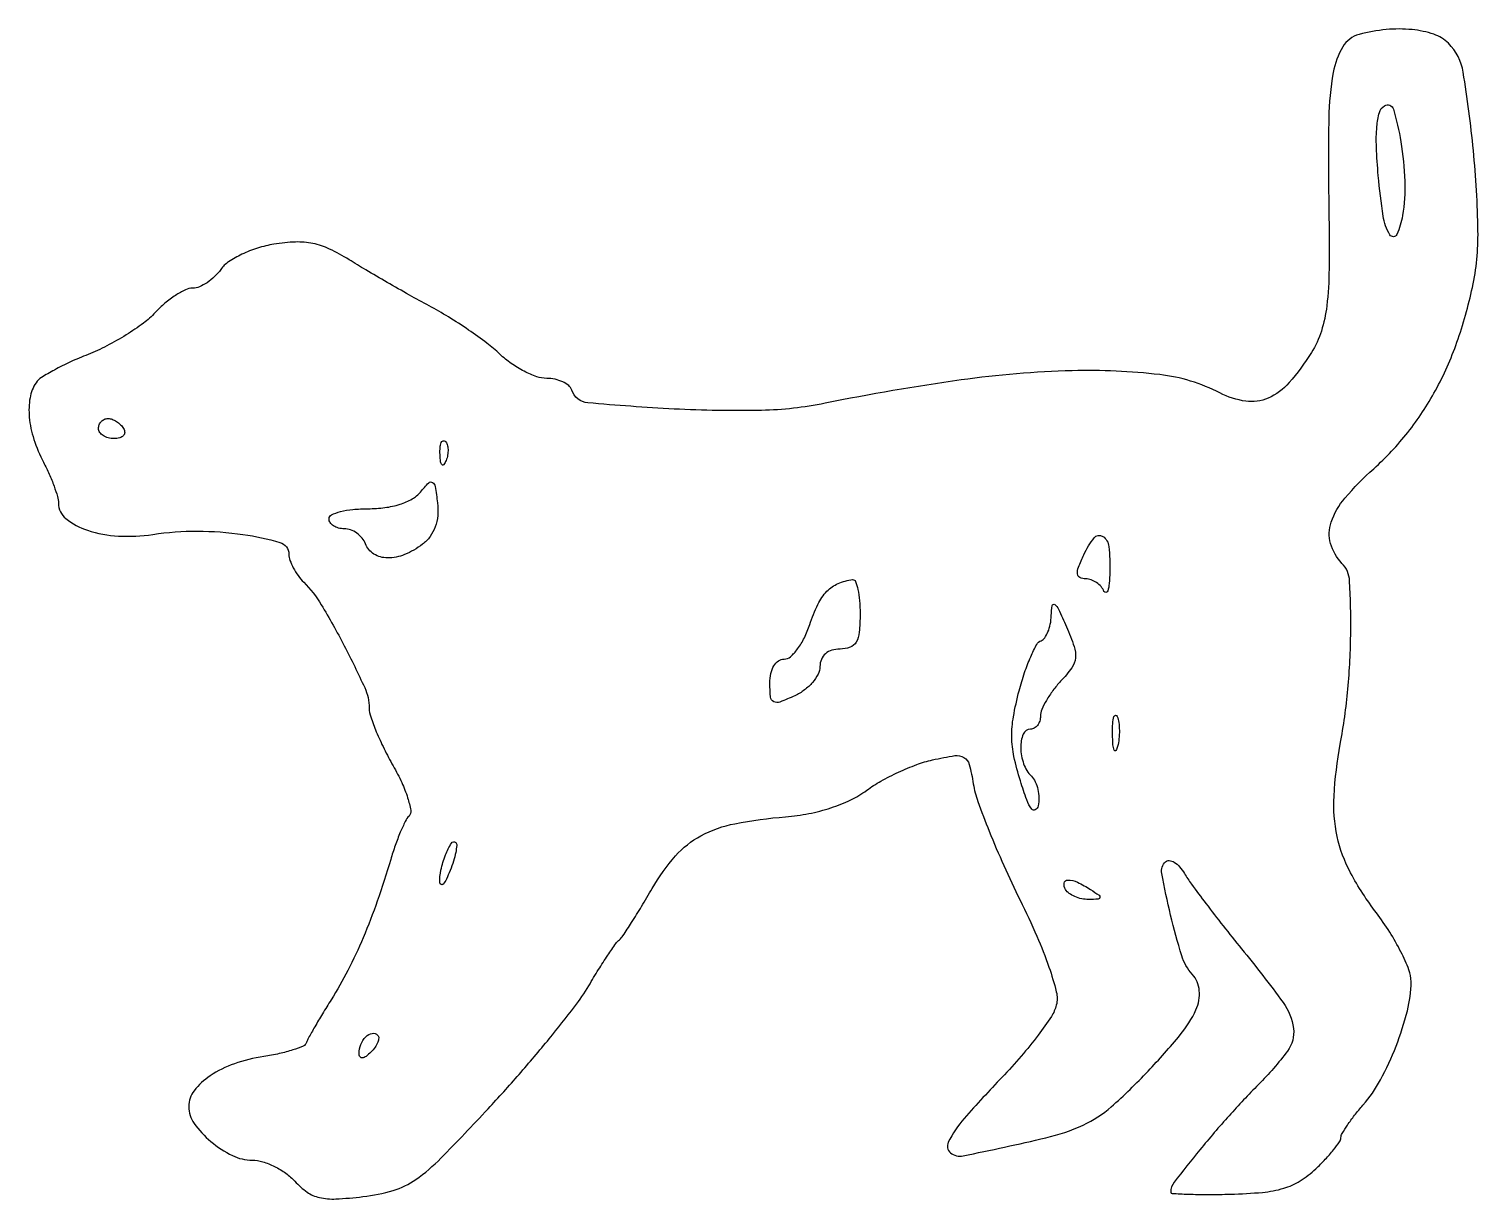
# Model space of a CAD drawing. Extents: x 0 to 145, y 0 to 117.
import ezdxf

# ---------------------------------------------------------------- set-up
doc = ezdxf.new("R2010")
doc.units = 0

msp = doc.modelspace()

# ---------------------------------------------------------------- linework, layer by layer
for points in [[(132.796988, 116.319723, 0.198409), (131.171039, 115.085934, 0.087991), (130.219036, 112.513251, 0.040773), (129.773296, 107.950658, 0.007702), (129.769282, 99.575379, -0.005331), (129.79765, 92.921475, -0.027259), (129.572728, 89.232963, -0.049088), (129.029851, 86.729023, -0.061519), (128.030433, 84.575379, -0.039896), (125.813709, 81.580094, -0.109934), (123.71117, 80.031129, -0.140488), (121.479822, 79.72395, -0.083923), (118.909915, 80.546585, 0.09088), (112.899744, 82.379352, 0.035233), (104.172707, 82.766099, 0.028362), (93.069305, 81.843976, 0.015179), (79.5, 79.515798, -0.044936), (73.148553, 78.811321, -0.018236), (64.436676, 78.949123, -0.009661), (55.825999, 79.566751, -0.297901), (54.220419, 80.838742, 0.1389), (53.917651, 81.283408, 0.065589), (53.326655, 81.65888, 0.057467), (52.557919, 81.913793, 0.05139), (51.721386, 82, -0.084671), (50.731327, 82.168869, -0.034983), (49.479374, 82.709758, -0.033345), (48.188124, 83.491545, -0.03663), (47.054719, 84.416196, 0.027508), (45.760102, 85.512264, 0.011941), (43.928574, 86.82994, 0.011775), (41.909994, 88.141585, 0.015342), (40, 89.240241, -0.004617), (38.021784, 90.322356, -0.003155), (35.79375, 91.586516, -0.00318), (33.661271, 92.832439, -0.006419), (32, 93.846325, 0.03003), (30.060599, 94.907738, 0.059392), (28.398555, 95.462346, 0.060034), (26.664511, 95.607479, 0.031323), (24.503403, 95.39272, 0.036138), (22.877352, 95.005262, 0.034396), (21.295963, 94.382916, 0.036332), (19.978053, 93.634748, 0.092973), (19.196699, 92.87044, -0.04814), (18.585097, 92.154867, -0.044687), (17.833442, 91.549442, -0.047721), (17.061384, 91.134281, -0.099832), (16.395547, 91, 0.110606), (15.670307, 90.837581, 0.033747), (14.681827, 90.287125, 0.03195), (13.626041, 89.50195, 0.030024), (12.655413, 88.573192, -0.045975), (11.479977, 87.518089, -0.020466), (9.758877, 86.343922, -0.020054), (7.822961, 85.241491, -0.025575), (5.953161, 84.392047, 0.013898), (4.194311, 83.642028, 0.016877), (2.592302, 82.83907, 0.015566), (1.302616, 82.08428, 0.102348), (0.765313, 81.568854, 0.109908), (0.160791, 80.069517, 0.064448), (0.091609, 78.1271, 0.055293), (0.54715, 75.920546, 0.041691), (1.506161, 73.635693, -0.015707), (2.07799, 72.449845, -0.016753), (2.561185, 71.255367, -0.016552), (2.906874, 70.204466, -0.071294), (3, 69.554673, 0.229746), (3.746142, 68.016543, 0.087147), (5.903788, 66.855589, 0.066533), (8.985879, 66.272718, 0.050765), (12.419089, 66.435596, -0.03773), (16.875303, 66.763386, -0.035667), (21.41625, 66.429922, -0.033268), (25.108795, 65.638561, -0.335046), (26, 64.457885, 0.084907), (26.104202, 63.848689, 0.037023), (26.43445, 63.094696, 0.035265), (26.913008, 62.326862, 0.039408), (27.478979, 61.663878, -0.061444), (29.228499, 59.422002, -0.015097), (31.514126, 55.333322, -0.012653), (33.558379, 51.146808, -0.105744), (34.012045, 49.101061, 0.080509), (34.160149, 48.228834, 0.016126), (34.719245, 46.74848, 0.01666), (35.491198, 45.050433, 0.014865), (36.402619, 43.340574, -0.021705), (37.255718, 41.686017, -0.031615), (37.848148, 40.156061, -0.032502), (38.154553, 38.910719, -0.238226), (37.983505, 38.340574, 0.076005), (37.612474, 37.806851, 0.014195), (37.116924, 36.718794, 0.014907), (36.607286, 35.401596, 0.013137), (36.153537, 34, -0.012169), (34.821911, 29.859366, -0.016476), (33.406487, 26.19311, -0.018058), (31.879488, 22.928405, -0.022075), (30.211517, 20, 0.004241), (29.348504, 18.603116, 0.005419), (28.578326, 17.300887, 0.004256), (27.954905, 16.198668, 0.044999), (27.746109, 15.726424, -0.214138), (27.435391, 15.391728, -0.021457), (26.388502, 15.000395, -0.023947), (25.040495, 14.631773, -0.016752), (23.492141, 14.341137, 0.045182), (20.55523, 13.61511, 0.063956), (18.145345, 12.419963, 0.080341), (16.546351, 10.934918, 0.167025), (16, 9.345012, 0.157516), (16.541232, 7.669615, 0.061529), (18.214589, 5.865561, 0.06035), (20.354726, 4.464914, 0.115245), (22.345012, 4, -0.073348), (23.381741, 3.847093, -0.041928), (24.560768, 3.380713, -0.04084), (25.693187, 2.698644, -0.05311), (26.595012, 1.891789, 0.0565), (27.81133, 0.818279, 0.097288), (29.042527, 0.273966, 0.068243), (30.679922, 0.13276, 0.016837), (33.374402, 0.359408, 0.043014), (36.410479, 0.986121, 0.080715), (38.660384, 2.074667, 0.045942), (41.174044, 4.207063, 0.006468), (45.874402, 9.127558, 0.008028), (48.971703, 12.564058, 0.007911), (51.972532, 16.11484, 0.007816), (54.502596, 19.307029, 0.029823), (55.925707, 21.409939, -0.005447), (56.900176, 23.012957, -0.007272), (57.821664, 24.44542, -0.005287), (58.620754, 25.621604, -0.071776), (58.973719, 26, 0.076151), (59.330468, 26.389188, 0.004674), (60.195703, 27.708149, 0.006863), (61.194102, 29.309478, 0.005024), (62.259789, 31.112847, -0.049124), (64.583042, 34.354384, -0.089684), (67.122232, 36.37386, -0.075962), (70.499484, 37.573695, -0.027319), (75.568335, 38.262719, 0.02831), (77.884852, 38.582282, 0.030512), (80.091895, 39.156879, 0.032539), (82.060286, 39.944796, 0.047744), (83.657283, 40.90474, -0.031506), (85.071637, 41.818591, -0.019534), (86.83379, 42.717242, -0.019572), (88.650219, 43.471107, -0.033119), (90.229212, 43.938927, -0.016795), (92.458618, 44.363614, -0.173332), (93.3639, 44.190821, -0.198928), (93.8892, 43.494359, -0.023155), (94.299126, 41.544129, 0.045993), (94.750229, 39.797856, 0.009461), (95.882864, 36.821659, 0.009879), (97.337627, 33.402955, 0.009152), (98.962329, 29.955284, -0.011511), (100.646928, 26.336338, -0.020122), (101.849944, 23.256684, -0.02135), (102.58014, 20.805048, -0.123798), (102.580727, 19.465621, -0.084843), (102.089714, 18.351732, -0.015157), (100.773684, 16.487814, -0.01599), (99.077368, 14.377503, -0.01383), (97.168018, 12.272524, 0.010733), (93.401299, 8.171209, 0.065298), (91.799281, 5.783831, 0.348602), (92.021456, 4.742704, 0.226663), (93.27664, 4.430344, 0.006471), (101.535638, 6.23246, 0.050441), (105.260401, 7.502347, 0.074033), (108.060443, 9.325524, 0.022096), (111.733286, 12.88088, 0.016288), (114.951712, 16.514386, 0.066111), (116.518912, 19.012491, 0.128605), (116.851065, 20.919378, 0.163446), (116.147425, 22.55, -0.107811), (115.096821, 24.399426, -0.017134), (113.988085, 28.444017, -0.012034), (113.103254, 32.611246, -0.253623), (113.479294, 33.778677, -0.225042), (113.856087, 33.903417, -0.109191), (114.345441, 33.730023, -0.074336), (114.87836, 33.275245, -0.04461), (115.367284, 32.600126, 0.023749), (116.071184, 31.53764, 0.004157), (117.506686, 29.613302, 0.004502), (119.230976, 27.383471, 0.004028), (121.059733, 25.100126, -0.01233), (125.221193, 19.723642, -0.12811), (126.247618, 17.147835, -0.194084), (125.648454, 14.886709, -0.0353), (122.754872, 11.540623, 0.013269), (119.82593, 8.440659, 0.011405), (116.909776, 5.032042, 0.005794), (114.339209, 1.809289, 0.166952), (114, 0.821719, 0.399667), (114.135681, 0.67909, 0.003549), (115.757312, 0.609608, 0.009453), (117.688451, 0.577127, 0.005669), (119.982338, 0.607922, 0.016489), (123.148196, 0.790908, 0.049559), (125.271604, 1.198723, 0.066163), (126.913798, 1.93389, 0.051544), (128.465062, 3.128042, 0.014157), (129.423921, 4.090666, 0.018823), (130.236034, 5.021315, 0.016341), (130.846095, 5.82855, 0.148891), (130.982723, 6.242394, -0.128618), (131.103586, 6.664137, -0.014883), (131.63471, 7.502527, -0.01712), (132.342662, 8.476175, -0.013194), (133.177993, 9.4897, 0.055069), (134.921571, 12.00751, 0.030922), (136.487396, 15.387552, 0.030983), (137.61226, 18.898513, 0.060471), (137.984944, 21.809991, 0.094304), (137.767349, 22.995434, 0.024383), (136.974593, 24.778566, 0.023922), (135.853558, 26.759705, 0.022342), (134.524308, 28.671958, -0.039471), (131.948591, 32.662095, -0.071002), (130.606069, 36.311011, -0.066962), (130.295353, 40.335053, -0.031544), (130.919237, 45.520933, 0.022878), (131.674769, 50.999288, 0.020509), (131.963088, 56.727924, 0.01534), (131.85501, 61.776671, 0.180357), (131.086459, 63.55, -0.123569), (129.955332, 65.525807, -0.150673), (130.008459, 67.646732, -0.097119), (131.387606, 70.067957, -0.032316), (134.259729, 72.994506, 0.043313), (137.662532, 76.617632, 0.042262), (140.42161, 80.80142, 0.040001), (142.558896, 85.605845, 0.031609), (144.106412, 91.081932, 0.057083), (144.661121, 96.713984, 0.020607), (144.20154, 104.757419, 0.015748), (143.184693, 112.548664, 0.15731), (141.704873, 115.437984, 0.11646), (140.246149, 116.339421, 0.055804), (138.080263, 116.801414, 0.048864), (135.504332, 116.804023, 0.040209)], [(137.133423, 98.25, -0.06786), (136.554626, 96.358942, -0.600535), (135.87917, 96.320643, -0.099488), (135.197991, 98.201385, -0.014685), (134.712285, 102.236345, -0.012351), (134.525194, 105.078693, -0.032124), (134.572741, 107.127812, -0.044454), (134.823374, 108.534891, -0.18889), (135.323397, 109.208575, -0.497036), (136.220144, 108.867307, -0.030239), (136.961119, 105.617164, -0.03236), (137.351986, 101.681713, -0.04899)], [(9.5, 77, -0.139169), (9.607943, 76.620352, -0.191142), (9.478525, 76.29375, -0.138808), (9.110654, 76.073267, -0.066118), (8.559017, 76, -0.062283), (7.962904, 76.074545, -0.080552), (7.457961, 76.29375, -0.097988), (7.120018, 76.618621, -0.153634), (7, 77, -0.092995), (7.071618, 77.381732, -0.096318), (7.276414, 77.70625, -0.099231), (7.581949, 77.923444, -0.105429), (7.940983, 78, -0.089642), (8.346558, 77.926698, -0.053229), (8.7871, 77.70625, -0.051032), (9.193797, 77.382515, -0.06081)], [(41.683114, 73.8125, -0.054073), (41.461564, 73.395823, -0.470617), (41.279315, 73.37858, -0.168741), (41.137993, 73.670344, -0.018894), (41.078947, 74.416667, -0.028489), (41.089945, 75.112848, -0.077125), (41.200665, 75.592839, -0.208169), (41.385309, 75.77538, -0.296942), (41.604167, 75.729167, -0.126455), (41.797407, 75.402231, -0.060344), (41.876576, 74.916927, -0.05415), (41.839148, 74.359369, -0.051402)], [(39.324642, 65.446625, -0.063093), (37.549235, 64.424045, -0.101833), (35.843637, 64.08969, -0.136457), (34.483336, 64.481771, -0.164594), (33.638374, 65.5, 0.081035), (33.303843, 66.073415, 0.065663), (32.782009, 66.559375, 0.06652), (32.159833, 66.887915, 0.088478), (31.531385, 67, -0.063461), (30.94588, 67.074614, -0.081424), (30.449844, 67.29375, -0.09843), (30.117941, 67.618634, -0.151099), (30, 68, -0.291777), (30.24671, 68.386779, -0.045736), (31.139032, 68.70625, -0.038769), (32.391587, 68.927578, -0.024354), (33.877555, 69, 0.032627), (35.581308, 69.111295, 0.0443), (37.085093, 69.445998, 0.051267), (38.299314, 69.973725, 0.092696), (39.127555, 70.667529, -0.021943), (39.94815, 71.579857, -0.354671), (40.331265, 71.623235, -0.213921), (40.597293, 71.217539, -0.010379), (40.824642, 69.582351, -0.050671), (40.845089, 68.315338, -0.065799), (40.595854, 67.182331, -0.070807), (40.082334, 66.217993, -0.07301)], [(107.921053, 62.690983, -0.015161), (107.857648, 61.540488, -0.051689), (107.717133, 60.804539, -0.285399), (107.532024, 60.641256, -0.352074), (107.337719, 60.75, 0.082367), (107.04611, 61.227885, 0.064716), (106.592988, 61.632812, 0.065039), (106.054056, 61.906669, 0.085268), (105.510752, 62, -0.114281), (104.930595, 62.134356, -0.266017), (104.68885, 62.491027, -0.112386), (104.789259, 63.163731, -0.017236), (105.327696, 64.414637, -0.054163), (106.359756, 66.10116, -0.393632), (107.215549, 66.242263, -0.224976), (107.82683, 65.226215, -0.030952)], [(83, 58.5, -0.022514), (82.917816, 56.67572, -0.10769), (82.607143, 55.6875, -0.177212), (82.002462, 55.177287, -0.087745), (81, 55, 0.071928), (80.172366, 54.880321, 0.107836), (79.534735, 54.530275, 0.117168), (79.135413, 53.971667, 0.096017), (78.992198, 53.25, -0.118244), (78.807667, 52.495457, -0.058869), (78.254605, 51.674512, -0.053566), (77.445977, 50.916175, -0.05305), (76.492198, 50.344085, -0.017439), (74.997856, 49.71333, -0.210382), (74.388854, 49.743917, -0.25641), (74.07083, 50.204911, -0.025477), (74, 51.594085, -0.05147), (74.099436, 52.557477, -0.082246), (74.397807, 53.327152, -0.107159), (74.85627, 53.821803, -0.153653), (75.422448, 54, 0.182352), (76.047564, 54.235824, 0.05245), (76.760102, 55.009152, 0.0453), (77.440131, 56.120385, 0.034978), (77.978684, 57.435412, -0.031934), (78.78995, 59.451212, -0.078778), (79.69256, 60.760144, -0.100029), (80.808087, 61.540593, -0.0767), (82.25, 61.921053, -0.339221), (82.541277, 61.742788, -0.037942), (82.779687, 60.948684, -0.033751), (82.94595, 59.836094, -0.020219)], [(103.013859, 51.784501, 0.027383), (102.243105, 50.860601, 0.02877), (101.591571, 49.872619, 0.030007), (101.133423, 48.960495, 0.101719), (101, 48.311439, -0.07466), (100.92476, 47.810359, -0.088576), (100.70625, 47.385235, -0.100668), (100.381353, 47.101042, -0.130232), (100, 47, 0.307002), (99.273621, 46.507591, 0.100158), (99.030065, 45.166653, 0.078622), (99.320825, 43.540175, 0.113377), (100.09378, 42.30622, -0.087655), (100.482012, 41.751377, -0.052555), (100.743885, 40.988473, -0.050566), (100.849229, 40.147369, -0.061158), (100.770956, 39.35622, -0.201727), (100.481242, 38.949451, -0.394395), (100.122254, 39.0213, -0.068086), (99.635457, 39.942878, -0.011454), (98.992937, 41.836616, -0.02407), (98.35586, 44.269989, -0.048681), (98.137355, 46.236742, -0.047153), (98.300415, 48.248523, -0.021256), (98.872688, 50.836616, -0.015921), (99.416838, 52.647143, -0.02208), (100.026289, 54.228048, -0.019489), (100.623192, 55.46034, -0.187398), (101.056927, 55.833333, 0.156974), (101.424872, 56.113718, 0.05487), (101.746935, 56.705208, 0.047912), (101.980754, 57.479627, 0.039982), (102.081574, 58.333333, -0.030733), (102.181681, 59.340405, -0.560365), (102.426042, 59.44049, -0.125882), (102.797414, 58.988278, -0.006262), (103.595433, 57.223063, -0.020108), (104.364974, 55.249837, -0.109982), (104.492765, 54.119259, -0.129426), (104.117056, 53.13294, -0.032174)], [(108.692991, 45.269032, -0.087174), (108.51666, 44.883358, -0.597527), (108.356533, 44.900903, -0.080377), (108.235556, 45.431793, -0.012823), (108.194949, 46.5, -0.014395), (108.212705, 47.580113, -0.052471), (108.315079, 48.257153, -0.333666), (108.47713, 48.386009, -0.31318), (108.655937, 48.269032, -0.06278), (108.814405, 47.671085, -0.030339), (108.872264, 46.880008, -0.029507), (108.832894, 46.036634, -0.037336)], [(42.084869, 32.895184, -0.017209), (41.710652, 32.045663, -0.061306), (41.389594, 31.546748, -0.32108), (41.189791, 31.494628, -0.2958), (41.063386, 31.668213, -0.069294), (41.17129, 32.947305, -0.038094), (41.634423, 34.45152, -0.040138), (42.213036, 35.634009, -0.489514), (42.645021, 35.688312, -0.223938), (42.747908, 35.401828, -0.025532), (42.644629, 34.703679, -0.026918), (42.422922, 33.841682, -0.018739)], [(106, 31, -0.010223), (106.842749, 30.430616, -0.295079), (106.935744, 30.199331, -0.343021), (106.761472, 30.046994, -0.012098), (105.809017, 30.015313, -0.053738), (105.116349, 30.083635, -0.049393), (104.433213, 30.298248, -0.052761), (103.859627, 30.617978, -0.101161), (103.5, 31, -0.175918), (103.366526, 31.640978, -0.372932), (103.722292, 31.949198, -0.110887), (104.680839, 31.733972, -0.03301)], [(34.183333, 14.783333, -0.034019), (33.693024, 14.355562, -0.131573), (33.322581, 14.204271, -0.290264), (33.093678, 14.31173, -0.142677), (33, 14.633333, -0.094783), (33.175276, 15.54964, -0.102202), (33.674729, 16.309147, -0.145728), (34.299565, 16.647242, -0.253202), (34.85, 16.483333, -0.212536), (34.959631, 16.197768, -0.080535), (34.867292, 15.770833, -0.061283), (34.5985, 15.274266, -0.041736)]]:
    msp.add_lwpolyline(points, format="xyb", close=True)

doc.saveas('drawing.dxf')
